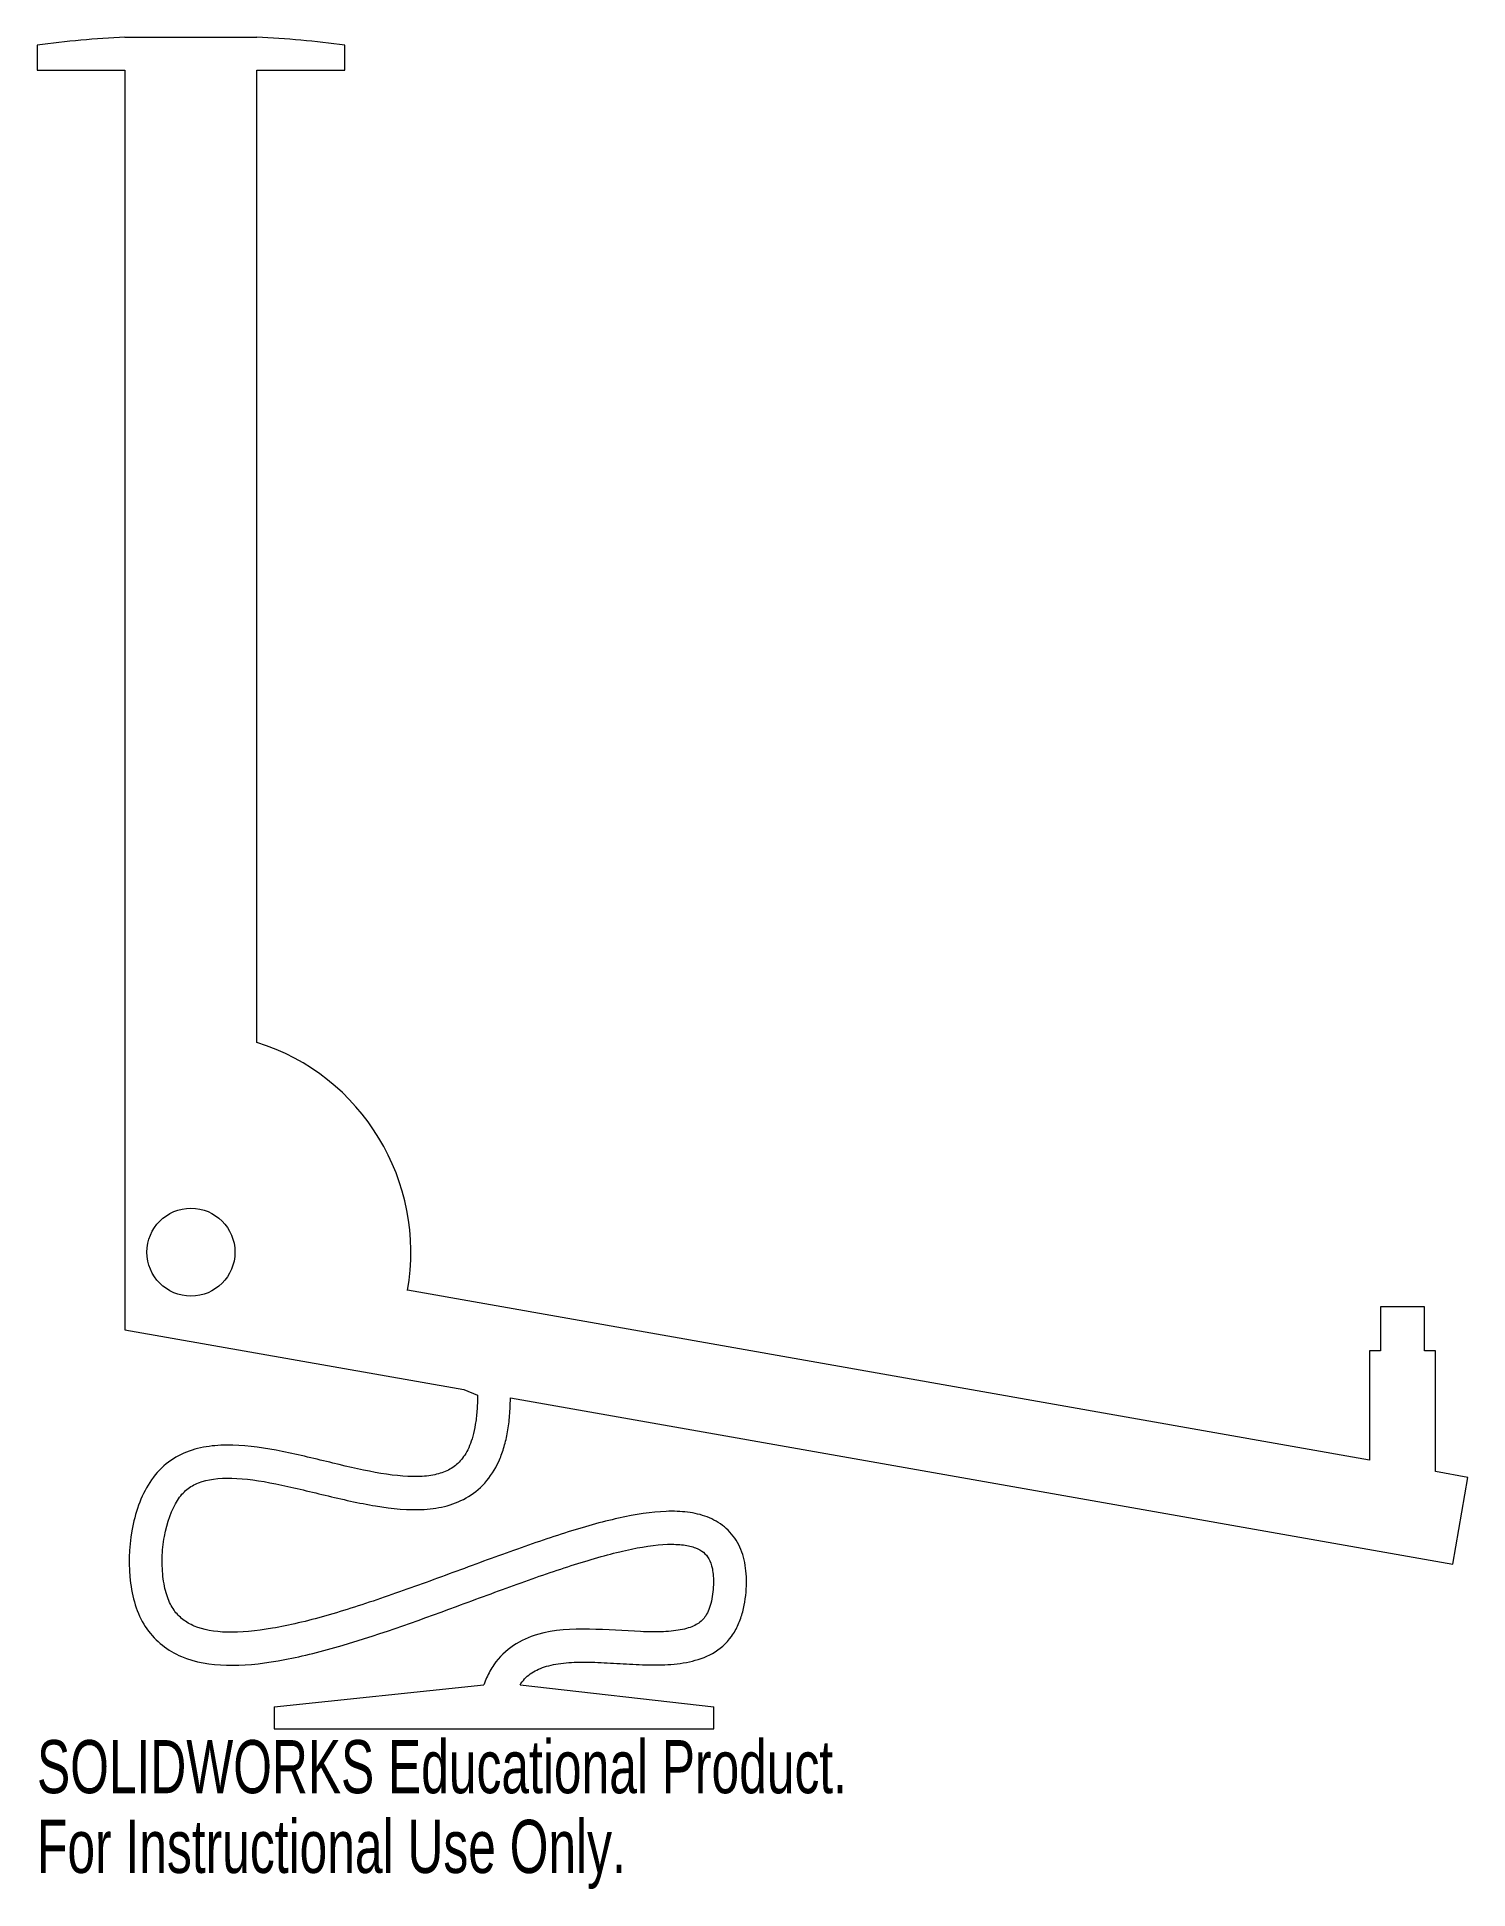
# Model space of a CAD drawing. Header units: millimetres. Extents: x -14 to 116, y -58 to 110.
import ezdxf

# ---------------------------------------------------------------- set-up
doc = ezdxf.new("R2010")
doc.units = ezdxf.units.MM
doc.styles.add('SLDTEXTSTYLE0', font='TXT', dxfattribs={"width": 0.7})

msp = doc.modelspace()

# ---------------------------------------------------------------- linework, layer by layer
at = {"color": 7, "linetype": 'Continuous', "lineweight": 15}
for p, q in [((-14, 109.77), (-14, 107.5)), ((-6, 110.5), (6, 110.5)), ((14, 107.5), (14, 109.77)), ((-14, 107.5), (-6, 107.5)), ((-6, 107.5), (-6, -7.07)), ((6, 19.08), (6, 107.5)), ((6, 107.5), (14, 107.5)), ((107.21, -18.9), (19.7, -3.47)), ((112.21, -4.96), (108.21, -4.96)), ((108.21, -4.96), (108.21, -8.96)), ((112.21, -8.96), (112.21, -4.96)), ((-6, -7.07), (24.81, -12.5)), ((108.21, -8.96), (107.21, -8.96)), ((107.21, -8.96), (107.21, -18.9)), ((113.21, -8.96), (112.21, -8.96)), ((113.21, -19.96), (113.21, -8.96)), ((24.81, -12.5), (26.06, -13)), ((29.06, -13.25), (114.78, -28.36)), ((116.17, -20.48), (113.21, -19.96)), ((114.78, -28.36), (116.17, -20.48)), ((7.56, -41.35), (26.65, -39.35)), ((29.95, -39.35), (47.56, -41.35)), ((7.56, -41.35), (7.56, -43.35)), ((47.56, -43.35), (47.56, -41.35)), ((7.56, -43.35), (47.56, -43.35))]:
    msp.add_line(p, q, dxfattribs=at)
msp.add_circle((0, 0), 4, dxfattribs=at)
for radius, start, end in [(110.66, 93.108, 97.268), (110.66, 82.732, 86.892), (20, 350, 72.5424)]:
    msp.add_arc((0, 0), radius, start, end, dxfattribs=at)
for points, knots in [([(26.06, -13), (26.06, -13.25), (26.06, -13.76), (26.01, -14.68), (25.88, -15.71), (25.66, -16.76), (25.26, -17.91), (24.63, -18.94), (23.73, -19.71), (22.57, -20.2), (20.59, -20.52), (17.39, -20.23), (12.94, -19.2), (8.29, -18.05), (4.52, -17.48), (1.64, -17.59), (-0.43, -18.09), (-2.32, -19.15), (-3.83, -20.87), (-4.82, -22.98), (-5.63, -26.09), (-5.72, -29.39), (-5.05, -32.38), (-3.76, -34.99), (-1, -37.07), (3.14, -37.75), (7.84, -37.3), (14.76, -35.63), (22.33, -32.9), (29.74, -30.15), (34.99, -28.32), (39.68, -26.99), (42.9, -26.51), (44.86, -26.59), (45.95, -26.86), (46.66, -27.27), (47.13, -27.82), (47.47, -28.71), (47.59, -30.18), (47.39, -31.72), (47.05, -32.69), (46.67, -33.36), (46.05, -33.9), (44.79, -34.36), (43.03, -34.55), (40.24, -34.51), (36.25, -34.18), (32.24, -34.37), (29.28, -35.63), (27.74, -37.1), (26.98, -38.48), (26.73, -39.13), (26.65, -39.35)], [0, 0, 0, 0, 0.0039062, 0.0078125, 0.015625, 0.0234375, 0.03125, 0.046875, 0.0625, 0.078125, 0.09375, 0.125, 0.15625, 0.1875, 0.21875, 0.234375, 0.25, 0.265625, 0.28125, 0.296875, 0.3125, 0.34375, 0.359375, 0.375, 0.40625, 0.4375, 0.46875, 0.5, 0.5625, 0.59375, 0.625, 0.65625, 0.6875, 0.703125, 0.71875, 0.734375, 0.75, 0.765625, 0.78125, 0.796875, 0.8046875, 0.8125, 0.828125, 0.84375, 0.859375, 0.875, 0.90625, 0.9375, 0.953125, 0.96875, 0.9765625, 0.9803434, 0.9803434, 0.9803434, 0.9803434]), ([(29.95, -39.35), (29.97, -39.3), (30.27, -38.85), (30.94, -38.21), (32.28, -37.61), (34.07, -37.3), (36.16, -37.26), (38.44, -37.37), (40.79, -37.52), (43.11, -37.56), (45.36, -37.33), (47.49, -36.62), (49.01, -35.34), (49.83, -33.87), (50.35, -32.32), (50.61, -30.31), (50.46, -28.18), (49.81, -26.34), (48.59, -24.89), (46.99, -24), (45.2, -23.59), (42.61, -23.51), (38.99, -24.07), (34.06, -25.47), (28.71, -27.33), (23.13, -29.4), (17.55, -31.43), (12.19, -33.16), (7.29, -34.34), (3.13, -34.72), (0.6, -34.24), (-0.78, -33.43), (-1.57, -32.6), (-2.18, -31.43), (-2.56, -29.75), (-2.66, -27.82), (-2.4, -25.16), (-1.53, -22.79), (-0.4, -21.53), (0.99, -20.73), (3.56, -20.38), (7.65, -20.98), (12.19, -22.11), (16.83, -23.18), (20.54, -23.55), (23.34, -23.14), (25.31, -22.32), (27, -20.88), (28, -19.17), (28.56, -17.55), (28.85, -16.19), (29, -14.93), (29.05, -13.94), (29.06, -13.45), (29.06, -13.25)], [0.0297197, 0.0297197, 0.0297197, 0.0297197, 0.03125, 0.046875, 0.0625, 0.078125, 0.09375, 0.109375, 0.125, 0.140625, 0.15625, 0.171875, 0.1875, 0.1953125, 0.203125, 0.21875, 0.234375, 0.25, 0.265625, 0.28125, 0.296875, 0.3125, 0.34375, 0.375, 0.40625, 0.4375, 0.46875, 0.5, 0.53125, 0.5625, 0.59375, 0.609375, 0.625, 0.640625, 0.65625, 0.671875, 0.6875, 0.71875, 0.734375, 0.75, 0.78125, 0.8125, 0.84375, 0.875, 0.90625, 0.921875, 0.9375, 0.953125, 0.96875, 0.9765625, 0.984375, 0.9921875, 0.9960938, 0.9988644, 0.9988644, 0.9988644, 0.9988644])]:
    msp.add_open_spline(points, degree=3, knots=knots, dxfattribs=at)

# ---------------------------------------------------------------- texts
at = {"color": 7, "linetype": 'Continuous', "char_height": 4.8336, "attachment_point": 1, "style": 'SLDTEXTSTYLE0'}
for s, insert in [('SOLIDWORKS Educational Product.', (-14, -44.37)), ('For Instructional Use Only.', (-14, -51.62))]:
    msp.add_mtext(s, dxfattribs=dict(at, insert=insert))

doc.saveas('drawing.dxf')
